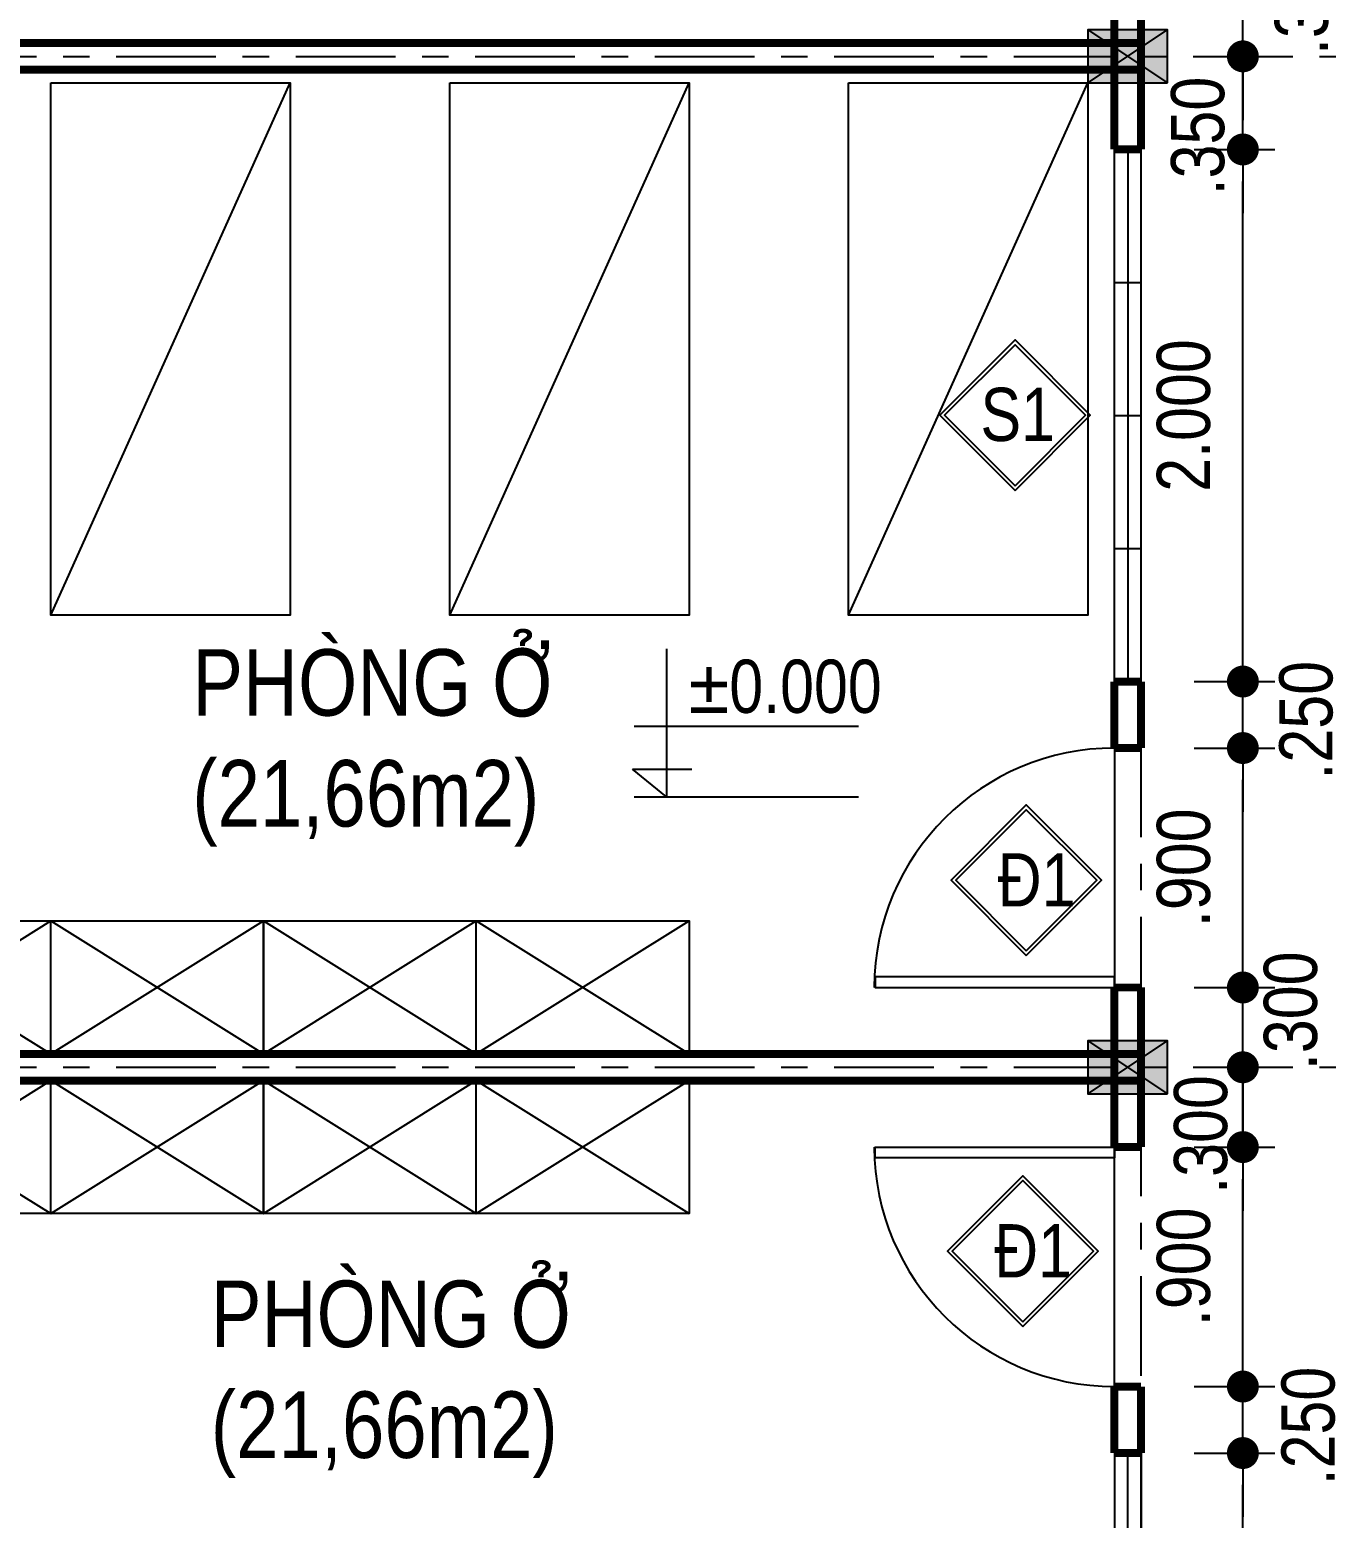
# Model space of a CAD drawing. Header units: millimetres. Extents: x 100 to 288, y -65 to 177.
# Drawn here: x 129.44 to 134.31, y 135.52 to 141.12 of the extents above; entities that cross this region are included whole.
import ezdxf

# ---------------------------------------------------------------- set-up
doc = ezdxf.new("R2010")
doc.units = ezdxf.units.MM
doc.header["$LTSCALE"] = 0.3
doc.header["$MEASUREMENT"] = 0
doc.header["$PDMODE"] = 2
doc.linetypes.add('CENTER', pattern=[2, 1.25, -0.25, 0.25, -0.25])
doc.layers.get('0').update_dxf_attribs({"linetype": 'CONTINUOUS', "lineweight": 13})
doc.layers.get('DEFPOINTS').update_dxf_attribs({"linetype": 'CONTINUOUS', "lineweight": 13})
for name, color, linetype in [('HACTH', 8, 'CONTINUOUS'), ('HATCH', 8, 'CONTINUOUS'), ('LAYER 1', 1, 'CONTINUOUS'), ('LAYER1', 1, 'CONTINUOUS'), ('LAYER5', 5, 'CONTINUOUS'), ('LAYER7', 7, 'CONTINUOUS'), ('THIETBI', 25, 'CONTINUOUS'), ('TUONG', 7, 'CONTINUOUS')]:
    doc.layers.add(name, color=color, linetype=linetype)
doc.styles.add('HELVE-KT', font='VHELVCN.TTF')
doc.dimstyles.new('1-100', dxfattribs={"dimtxt": 0.2, "dimasz": 0.12, "dimexe": 0.12, "dimexo": 0.2, "dimgap": 0.12, "dimtad": 1, "dimdec": 3, "dimzin": 4, "dimdsep": 46, "dimtxsty": 'HELVE-KT', "dimblk1": 'DOT', "dimblk2": 'DOT', "dimsah": 1, "dimcen": -0.18, "dimadec": 3, "dimazin": 0, "dimtfac": 1, "dimtdec": 3, "dimtmove": 2, "dimatfit": 3, "dimldrblk": 'DOT', "dimfxl": 0, "dimtolj": 1, "dimtzin": 4, "dimarcsym": 0})

# ---------------------------------------------------------------- blocks, each defined once
blk = doc.blocks.new('_DOT')
at = {"color": 0, "linetype": 'ByBlock'}
blk.add_line((-0.5, 0), (-1, 0), dxfattribs=at)
at = {"color": 0, "linetype": 'ByBlock', "const_width": 0.5}
blk.add_lwpolyline([(-0.25, 0, 1), (0.25, 0, 1)], format="xyb", close=True, dxfattribs=at)
blk = doc.blocks.new('*D282')
at = {"layer": 'DEFPOINTS', "color": 0, "lineweight": -2, "ltscale": 5}
for p in [(133.6161, 135.7678), (133.999, 135.7678), (133.6161, 133.7678)]:
    blk.add_point(p, dxfattribs=at)
at = {"layer": 'LAYER 1', "color": 0, "lineweight": -2, "ltscale": 5}
for p, q in [((133.8161, 135.7678), (134.119, 135.7678)), ((133.999, 133.8878), (133.999, 135.6478)), ((133.8161, 133.7678), (134.119, 133.7678))]:
    blk.add_line(p, q, dxfattribs=at)
at = {"layer": 'LAYER 1', "color": 0, "lineweight": -2, "ltscale": 5, "xscale": 0.12, "yscale": 0.12, "zscale": 0.12}
for p, rotation in [((133.999, 135.7678), 90), ((133.999, 133.7678), 270)]:
    blk.add_blockref('_DOT', p, dxfattribs=dict(at, rotation=rotation))
at = {"layer": 'LAYER 1', "color": 0, "ltscale": 5, "insert": (133.7769, 134.7678), "char_height": 0.2, "attachment_point": 5, "rotation": 90, "style": 'HELVE-KT'}
blk.add_mtext('\\A1;2.000', dxfattribs=at)
blk = doc.blocks.new('*D283')
at = {"layer": 'DEFPOINTS', "color": 0, "lineweight": -2, "ltscale": 5}
for p in [(133.6161, 136.0178), (133.999, 136.0178), (133.6161, 135.7678)]:
    blk.add_point(p, dxfattribs=at)
at = {"layer": 'LAYER 1', "color": 0, "lineweight": -2, "ltscale": 5}
for p, q in [((133.999, 136.1378), (133.999, 136.2578)), ((133.8161, 136.0178), (134.119, 136.0178)), ((133.999, 135.7678), (133.999, 136.0178)), ((133.8161, 135.7678), (134.119, 135.7678)), ((133.999, 135.6478), (133.999, 135.5278))]:
    blk.add_line(p, q, dxfattribs=at)
at = {"layer": 'LAYER 1', "color": 0, "lineweight": -2, "ltscale": 5, "xscale": 0.12, "yscale": 0.12, "zscale": 0.12}
for p, rotation in [((133.999, 136.0178), 270), ((133.999, 135.7678), 90)]:
    blk.add_blockref('_DOT', p, dxfattribs=dict(at, rotation=rotation))
at = {"layer": 'LAYER 1', "color": 0, "ltscale": 5, "insert": (134.2455, 135.8692), "char_height": 0.2, "attachment_point": 5, "rotation": 90, "style": 'HELVE-KT'}
blk.add_mtext('\\A1;.250', dxfattribs=at)
blk = doc.blocks.new('*D284')
at = {"layer": 'DEFPOINTS', "color": 0, "lineweight": -2, "ltscale": 5}
for p in [(133.6161, 136.9178), (133.999, 136.9178), (133.6161, 136.0178)]:
    blk.add_point(p, dxfattribs=at)
at = {"layer": 'LAYER 1', "color": 0, "lineweight": -2, "ltscale": 5}
for p, q in [((133.8161, 136.9178), (134.119, 136.9178)), ((133.999, 136.1378), (133.999, 136.7978)), ((133.8161, 136.0178), (134.119, 136.0178))]:
    blk.add_line(p, q, dxfattribs=at)
at = {"layer": 'LAYER 1', "color": 0, "lineweight": -2, "ltscale": 5, "xscale": 0.12, "yscale": 0.12, "zscale": 0.12}
for p, rotation in [((133.999, 136.9178), 90), ((133.999, 136.0178), 270)]:
    blk.add_blockref('_DOT', p, dxfattribs=dict(at, rotation=rotation))
at = {"layer": 'LAYER 1', "color": 0, "ltscale": 5, "insert": (133.7769, 136.4678), "char_height": 0.2, "attachment_point": 5, "rotation": 90, "style": 'HELVE-KT'}
blk.add_mtext('\\A1;.900', dxfattribs=at)
blk = doc.blocks.new('*D285')
at = {"layer": 'DEFPOINTS', "color": 0, "lineweight": -2, "ltscale": 5}
for p in [(133.6161, 137.2178), (133.999, 137.2178), (133.6161, 136.9178)]:
    blk.add_point(p, dxfattribs=at)
at = {"layer": 'LAYER 1', "color": 0, "lineweight": -2, "ltscale": 5}
for p, q in [((133.999, 137.3378), (133.999, 137.4578)), ((133.8161, 137.2178), (134.119, 137.2178)), ((133.999, 136.9178), (133.999, 137.2178)), ((133.8161, 136.9178), (134.119, 136.9178)), ((133.999, 136.7978), (133.999, 136.6778))]:
    blk.add_line(p, q, dxfattribs=at)
at = {"layer": 'LAYER 1', "color": 0, "lineweight": -2, "ltscale": 5, "xscale": 0.12, "yscale": 0.12, "zscale": 0.12}
for p, rotation in [((133.999, 137.2178), 270), ((133.999, 136.9178), 90)]:
    blk.add_blockref('_DOT', p, dxfattribs=dict(at, rotation=rotation))
at = {"layer": 'LAYER 1', "color": 0, "ltscale": 5, "insert": (133.8412, 136.9652), "char_height": 0.2, "attachment_point": 5, "rotation": 90, "style": 'HELVE-KT'}
blk.add_mtext('\\A1;.300', dxfattribs=at)
blk = doc.blocks.new('*D286')
at = {"layer": 'DEFPOINTS', "color": 0, "lineweight": -2, "ltscale": 5}
for p in [(133.6161, 137.5178), (133.999, 137.5178), (133.6161, 137.2178)]:
    blk.add_point(p, dxfattribs=at)
at = {"layer": 'LAYER 1', "color": 0, "lineweight": -2, "ltscale": 5}
for p, q in [((133.999, 137.6378), (133.999, 137.7578)), ((133.8161, 137.5178), (134.119, 137.5178)), ((133.999, 137.2178), (133.999, 137.5178)), ((133.8161, 137.2178), (134.119, 137.2178)), ((133.999, 137.0978), (133.999, 136.9778))]:
    blk.add_line(p, q, dxfattribs=at)
at = {"layer": 'LAYER 1', "color": 0, "lineweight": -2, "ltscale": 5, "xscale": 0.12, "yscale": 0.12, "zscale": 0.12}
for p, rotation in [((133.999, 137.5178), 270), ((133.999, 137.2178), 90)]:
    blk.add_blockref('_DOT', p, dxfattribs=dict(at, rotation=rotation))
at = {"layer": 'LAYER 1', "color": 0, "ltscale": 5, "insert": (134.1792, 137.4301), "char_height": 0.2, "attachment_point": 5, "rotation": 90, "style": 'HELVE-KT'}
blk.add_mtext('\\A1;.300', dxfattribs=at)
blk = doc.blocks.new('*D287')
at = {"layer": 'DEFPOINTS', "color": 0, "lineweight": -2, "ltscale": 5}
for p in [(133.6161, 138.4178), (133.999, 138.4178), (133.6161, 137.5178)]:
    blk.add_point(p, dxfattribs=at)
at = {"layer": 'LAYER 1', "color": 0, "lineweight": -2, "ltscale": 5}
for p, q in [((133.8161, 138.4178), (134.119, 138.4178)), ((133.999, 137.6378), (133.999, 138.2978)), ((133.8161, 137.5178), (134.119, 137.5178))]:
    blk.add_line(p, q, dxfattribs=at)
at = {"layer": 'LAYER 1', "color": 0, "lineweight": -2, "ltscale": 5, "xscale": 0.12, "yscale": 0.12, "zscale": 0.12}
for p, rotation in [((133.999, 138.4178), 90), ((133.999, 137.5178), 270)]:
    blk.add_blockref('_DOT', p, dxfattribs=dict(at, rotation=rotation))
at = {"layer": 'LAYER 1', "color": 0, "ltscale": 5, "insert": (133.7769, 137.9678), "char_height": 0.2, "attachment_point": 5, "rotation": 90, "style": 'HELVE-KT'}
blk.add_mtext('\\A1;.900', dxfattribs=at)
blk = doc.blocks.new('*D288')
at = {"layer": 'DEFPOINTS', "color": 0, "lineweight": -2, "ltscale": 5}
for p in [(133.6161, 138.6678), (133.999, 138.6678), (133.6161, 138.4178)]:
    blk.add_point(p, dxfattribs=at)
at = {"layer": 'LAYER 1', "color": 0, "lineweight": -2, "ltscale": 5}
for p, q in [((133.999, 138.7878), (133.999, 138.9078)), ((133.8161, 138.6678), (134.119, 138.6678)), ((133.999, 138.4178), (133.999, 138.6678)), ((133.8161, 138.4178), (134.119, 138.4178)), ((133.999, 138.2978), (133.999, 138.1778))]:
    blk.add_line(p, q, dxfattribs=at)
at = {"layer": 'LAYER 1', "color": 0, "lineweight": -2, "ltscale": 5, "xscale": 0.12, "yscale": 0.12, "zscale": 0.12}
for p, rotation in [((133.999, 138.6678), 270), ((133.999, 138.4178), 90)]:
    blk.add_blockref('_DOT', p, dxfattribs=dict(at, rotation=rotation))
at = {"layer": 'LAYER 1', "color": 0, "ltscale": 5, "insert": (134.2373, 138.5222), "char_height": 0.2, "attachment_point": 5, "rotation": 90, "style": 'HELVE-KT'}
blk.add_mtext('\\A1;.250', dxfattribs=at)
blk = doc.blocks.new('*D289')
at = {"layer": 'DEFPOINTS', "color": 0, "lineweight": -2, "ltscale": 5}
for p in [(133.6161, 140.6678), (133.999, 140.6678), (133.6161, 138.6678)]:
    blk.add_point(p, dxfattribs=at)
at = {"layer": 'LAYER 1', "color": 0, "lineweight": -2, "ltscale": 5}
for p, q in [((133.8161, 140.6678), (134.119, 140.6678)), ((133.999, 138.7878), (133.999, 140.5478)), ((133.8161, 138.6678), (134.119, 138.6678))]:
    blk.add_line(p, q, dxfattribs=at)
at = {"layer": 'LAYER 1', "color": 0, "lineweight": -2, "ltscale": 5, "xscale": 0.12, "yscale": 0.12, "zscale": 0.12}
for p, rotation in [((133.999, 140.6678), 90), ((133.999, 138.6678), 270)]:
    blk.add_blockref('_DOT', p, dxfattribs=dict(at, rotation=rotation))
at = {"layer": 'LAYER 1', "color": 0, "ltscale": 5, "insert": (133.7769, 139.6678), "char_height": 0.2, "attachment_point": 5, "rotation": 90, "style": 'HELVE-KT'}
blk.add_mtext('\\A1;2.000', dxfattribs=at)
blk = doc.blocks.new('*D290')
at = {"layer": 'DEFPOINTS', "color": 0, "lineweight": -2, "ltscale": 5}
for p in [(133.6161, 141.0178), (133.999, 141.0178), (133.6161, 140.6678)]:
    blk.add_point(p, dxfattribs=at)
at = {"layer": 'LAYER 1', "color": 0, "lineweight": -2, "ltscale": 5}
for p, q in [((133.999, 141.1378), (133.999, 141.2578)), ((133.8161, 141.0178), (134.119, 141.0178)), ((133.999, 140.6678), (133.999, 141.0178)), ((133.8161, 140.6678), (134.119, 140.6678)), ((133.999, 140.5478), (133.999, 140.4278))]:
    blk.add_line(p, q, dxfattribs=at)
at = {"layer": 'LAYER 1', "color": 0, "lineweight": -2, "ltscale": 5, "xscale": 0.12, "yscale": 0.12, "zscale": 0.12}
for p, rotation in [((133.999, 141.0178), 270), ((133.999, 140.6678), 90)]:
    blk.add_blockref('_DOT', p, dxfattribs=dict(at, rotation=rotation))
at = {"layer": 'LAYER 1', "color": 0, "ltscale": 5, "insert": (133.8302, 140.7183), "char_height": 0.2, "attachment_point": 5, "rotation": 90, "style": 'HELVE-KT'}
blk.add_mtext('\\A1;.350', dxfattribs=at)
blk = doc.blocks.new('*D291')
at = {"layer": 'DEFPOINTS', "color": 0, "lineweight": -2, "ltscale": 5}
for p in [(133.6161, 141.3678), (133.999, 141.3678), (133.6161, 141.0178)]:
    blk.add_point(p, dxfattribs=at)
at = {"layer": 'LAYER 1', "color": 0, "lineweight": -2, "ltscale": 5}
for p, q in [((133.999, 141.4878), (133.999, 141.6078)), ((133.8161, 141.3678), (134.119, 141.3678)), ((133.999, 141.0178), (133.999, 141.3678)), ((133.8161, 141.0178), (134.119, 141.0178)), ((133.999, 140.8978), (133.999, 140.7778))]:
    blk.add_line(p, q, dxfattribs=at)
at = {"layer": 'LAYER 1', "color": 0, "lineweight": -2, "ltscale": 5, "xscale": 0.12, "yscale": 0.12, "zscale": 0.12}
for p, rotation in [((133.999, 141.3678), 270), ((133.999, 141.0178), 90)]:
    blk.add_blockref('_DOT', p, dxfattribs=dict(at, rotation=rotation))
at = {"layer": 'LAYER 1', "color": 0, "ltscale": 5, "insert": (134.2202, 141.2457), "char_height": 0.2, "attachment_point": 5, "rotation": 90, "style": 'HELVE-KT'}
blk.add_mtext('\\A1;.350', dxfattribs=at)

msp = doc.modelspace()

# ---------------------------------------------------------------- hatches: boundary and pattern name
at = {"layer": 'LAYER7', "ltscale": 5}
h = msp.add_hatch(color=256, dxfattribs=at)
h.paths.add_polyline_path([(133.41611, 141.11777), (133.41611, 140.91777), (133.56611, 141.01777)])
h.paths.add_polyline_path([(133.56611, 141.01777), (133.71611, 141.11777), (133.41611, 141.11777)])
h.paths.add_polyline_path([(133.41611, 140.91777), (133.71611, 140.91777), (133.56611, 141.01777)])
h.paths.add_polyline_path([(133.56611, 141.01777), (133.71611, 140.91777), (133.71611, 141.11777)])
h = msp.add_hatch(color=256, dxfattribs=at)
h.paths.add_polyline_path([(133.41611, 137.31777), (133.41611, 137.11777), (133.56611, 137.21777)])
h.paths.add_polyline_path([(133.56611, 137.21777), (133.71611, 137.31777), (133.41611, 137.31777)])
h.paths.add_polyline_path([(133.41611, 137.11777), (133.71611, 137.11777), (133.56611, 137.21777)])
h.paths.add_polyline_path([(133.56611, 137.21777), (133.71611, 137.11777), (133.71611, 137.31777)])

# ---------------------------------------------------------------- linework, layer by layer
at = {"layer": 'HACTH', "lineweight": -2, "ltscale": 0.08}
for points in [[(133.14239, 139.40365), (133.40755, 139.6688), (133.14239, 139.93396), (132.87724, 139.6688)], [(133.18461, 137.65584), (133.44977, 137.92099), (133.18461, 138.18615), (132.91946, 137.92099)], [(133.17153, 136.26149), (133.43668, 136.52664), (133.17153, 136.7918), (132.90637, 136.52664)]]:
    msp.add_lwpolyline(points, close=True, dxfattribs=at)
at = {"layer": 'HATCH', "linetype": 'CENTER'}
for points in [[(133.61611, 120.53316), (133.61611, 145.40621)], [(123.68717, 141.01777), (136.29486, 141.01777)], [(123.68717, 137.21777), (136.29486, 137.21777)]]:
    msp.add_lwpolyline(points, dxfattribs=at)
at = {"layer": 'LAYER 1', "lineweight": -2, "ltscale": 0.08}
for points in [[(133.14239, 139.38596), (133.42524, 139.6688), (133.14239, 139.95164), (132.85955, 139.6688)], [(133.18461, 137.63815), (133.46746, 137.92099), (133.18461, 138.20383), (132.90177, 137.92099)], [(133.17153, 136.2438), (133.45437, 136.52664), (133.17153, 136.80949), (132.88869, 136.52664)]]:
    msp.add_lwpolyline(points, close=True, dxfattribs=at)
at = {"layer": 'LAYER1', "linetype": 'Continuous', "ltscale": 0.05}
for points in [[(131.83103, 138.79056), (131.83103, 138.23495)], [(131.71, 138.50062), (132.55367, 138.50062)], [(131.70312, 138.33853), (131.92616, 138.33853)], [(131.83103, 138.23495), (131.70312, 138.33853)], [(131.71, 138.23495), (132.55367, 138.23495)]]:
    msp.add_lwpolyline(points, dxfattribs=at)
at = {"layer": 'LAYER5', "color": 163, "linetype": 'Continuous'}
for p, q in [((133.51611, 138.66777), (133.51611, 140.66777)), ((133.56611, 140.66777), (133.56611, 138.66777)), ((133.61611, 138.66777), (133.61611, 140.66777)), ((133.51611, 140.16777), (133.61611, 140.16777)), ((133.51611, 139.66777), (133.61611, 139.66777)), ((133.51611, 139.16777), (133.61611, 139.16777)), ((133.51611, 138.41777), (133.51611, 137.51777)), ((133.51611, 136.01777), (133.51611, 136.91777)), ((133.51611, 135.76777), (133.51611, 133.76777)), ((133.56611, 133.76777), (133.56611, 135.76777)), ((133.61611, 135.76777), (133.61611, 133.76777))]:
    msp.add_line(p, q, dxfattribs=at)
for points in [[(133.51611, 137.51777), (133.51611, 137.55777), (132.61611, 137.55777), (132.61611, 137.51777)], [(133.51611, 136.91777), (133.51611, 136.87777), (132.61611, 136.87777), (132.61611, 136.91777)]]:
    msp.add_lwpolyline(points, close=True, dxfattribs=at)
for centre, start, end in [((133.51611, 137.51378), 90, 179.74741), ((133.51611, 136.92175), 180.25259, 270)]:
    msp.add_arc(centre, 0.90392, start, end, dxfattribs=at)
at = {"layer": 'LAYER7', "ltscale": 5}
for p, q in [((133.41611, 140.91777), (133.71611, 141.11777)), ((133.41611, 141.11777), (133.71611, 140.91777)), ((133.41611, 137.11777), (133.71611, 137.31777)), ((133.41611, 137.31777), (133.71611, 137.11777))]:
    msp.add_line(p, q, dxfattribs=at)
at = {"layer": 'LAYER7', "ltscale": 5, "const_width": 0.03}
for points in [[(133.51611, 141.01777), (133.51611, 141.36777)], [(133.61611, 141.01777), (133.61611, 141.36777)], [(126.91611, 141.06777), (133.61611, 141.06777)], [(133.51611, 141.01777), (133.51611, 140.66777)], [(133.61611, 141.01777), (133.61611, 140.66777)], [(126.91611, 140.96777), (133.61611, 140.96777)], [(133.51611, 138.66777), (133.51611, 138.41777)], [(133.61611, 138.66777), (133.61611, 138.41777)], [(133.51611, 138.41777), (133.61611, 138.41777)], [(133.51611, 137.51777), (133.51611, 137.21777)], [(133.51611, 137.51777), (133.61611, 137.51777)], [(133.61611, 137.51777), (133.61611, 137.21777)], [(126.41611, 137.26777), (133.61611, 137.26777)], [(133.51611, 136.91777), (133.51611, 137.21777)], [(133.61611, 136.91777), (133.61611, 137.21777)], [(126.41611, 137.16777), (133.61611, 137.16777)], [(133.51611, 136.91777), (133.61611, 136.91777)], [(133.51611, 135.76777), (133.51611, 136.01777)], [(133.51611, 136.01777), (133.61611, 136.01777)], [(133.61611, 135.76777), (133.61611, 136.01777)]]:
    msp.add_lwpolyline(points, dxfattribs=at)
at = {"layer": 'LAYER7', "ltscale": 5}
for points in [[(133.71611, 140.91777), (133.71611, 141.11777), (133.41611, 141.11777), (133.41611, 140.91777)], [(133.71611, 137.11777), (133.71611, 137.31777), (133.41611, 137.31777), (133.41611, 137.11777)]]:
    msp.add_lwpolyline(points, close=True, dxfattribs=at)
at = {"layer": 'THIETBI', "ltscale": 5}
for p, q in [((129.51611, 138.91777), (130.41611, 140.91777)), ((131.01611, 138.91777), (131.91611, 140.91777)), ((132.51611, 138.91777), (133.41611, 140.91777)), ((128.71611, 137.26777), (129.51611, 137.76777)), ((128.71611, 137.76777), (129.51611, 137.26777)), ((129.51611, 137.26777), (130.31611, 137.76777)), ((129.51611, 137.76777), (130.31611, 137.26777)), ((130.31611, 137.26777), (131.11611, 137.76777)), ((130.31611, 137.76777), (131.11611, 137.26777)), ((131.11611, 137.26777), (131.91611, 137.76777)), ((131.11611, 137.76777), (131.91611, 137.26777)), ((128.71611, 136.66777), (129.51611, 137.16777)), ((128.71611, 137.16777), (129.51611, 136.66777)), ((129.51611, 136.66777), (130.31611, 137.16777)), ((129.51611, 137.16777), (130.31611, 136.66777)), ((130.31611, 136.66777), (131.11611, 137.16777)), ((130.31611, 137.16777), (131.11611, 136.66777)), ((131.11611, 136.66777), (131.91611, 137.16777)), ((131.11611, 137.16777), (131.91611, 136.66777))]:
    msp.add_line(p, q, dxfattribs=at)
for points in [[(129.51611, 140.91777), (130.41611, 140.91777), (130.41611, 138.91777), (129.51611, 138.91777)], [(131.01611, 140.91777), (131.91611, 140.91777), (131.91611, 138.91777), (131.01611, 138.91777)], [(132.51611, 140.91777), (133.41611, 140.91777), (133.41611, 138.91777), (132.51611, 138.91777)], [(130.31611, 137.26777), (130.31611, 137.76777), (131.91611, 137.76777), (131.91611, 137.26777)], [(130.31611, 136.66777), (130.31611, 137.16777), (131.91611, 137.16777), (131.91611, 136.66777)]]:
    msp.add_lwpolyline(points, close=True, dxfattribs=at)
for points in [[(128.71611, 137.68552), (128.71611, 137.76777), (130.31611, 137.76777), (130.31611, 137.26777), (128.71611, 137.26777), (128.71611, 137.34976)], [(129.51611, 137.26777), (129.51611, 137.76777)], [(131.11611, 137.26777), (131.11611, 137.76777)], [(128.71611, 137.10433), (128.71611, 137.16777), (130.31611, 137.16777), (130.31611, 136.66777), (128.71611, 136.66777), (128.71611, 136.72521)], [(129.51611, 136.66777), (129.51611, 137.16777)], [(131.11611, 136.66777), (131.11611, 137.16777)]]:
    msp.add_lwpolyline(points, dxfattribs=at)
at = {"layer": 'TUONG', "linetype": 'ByBlock', "ltscale": 5, "const_width": 0.03}
for points in [[(133.61611, 140.66777), (133.51611, 140.66777)], [(133.61611, 138.66777), (133.51611, 138.66777)], [(133.61611, 135.76777), (133.51611, 135.76777)]]:
    msp.add_lwpolyline(points, dxfattribs=at)

# ---------------------------------------------------------------- texts
at = {"layer": 'LAYER1', "linetype": 'Continuous', "ltscale": 0.05, "attachment_point": 1, "style": 'HELVE-KT'}
for s, insert, char_height, width in [('S1', (133.01224, 139.77202), 0.2, 17.4622), ('PHOØNG ÔÛ \\P(21,66m2)', (130.04813, 138.78948), 0.25, 17.4622), ('±0.000', (131.91425, 138.75006), 0.2, 15.1845217), ('Ñ1', (133.07679, 138.02249), 0.2, 17.4622), ('Ñ1', (133.06371, 136.62814), 0.2, 17.4622), ('PHOØNG ÔÛ \\P(21,66m2)', (130.11766, 136.41615), 0.25, 17.4622)]:
    msp.add_mtext(s, dxfattribs=dict(at, insert=insert, char_height=char_height, width=width))

# ---------------------------------------------------------------- dimensions: what is measured, and where the dimension line sits
at = {"layer": 'LAYER 1', "ltscale": 5}
for base, p1, p2, picture, middle in [((133.99905, 141.36777), (133.61611, 141.01777), (133.61611, 141.36777), '*D291', (134.22023, 141.24574)), ((133.99905, 141.01777), (133.61611, 140.66777), (133.61611, 141.01777), '*D290', (133.8302, 140.71827)), ((133.99905, 138.66777), (133.61611, 138.41777), (133.61611, 138.66777), '*D288', (134.23733, 138.52222)), ((133.99905, 137.51777), (133.61611, 137.21777), (133.61611, 137.51777), '*D286', (134.17917, 137.43013)), ((133.99905, 137.21777), (133.61611, 136.91777), (133.61611, 137.21777), '*D285', (133.84121, 136.96525)), ((133.99905, 136.01777), (133.61611, 135.76777), (133.61611, 136.01777), '*D283', (134.24548, 135.86917))]:
    dim = msp.add_linear_dim(base=base, p1=p1, p2=p2, angle=90, dimstyle='1-100', dxfattribs=at)
    dim.commit()
    dim.dimension.update_dxf_attribs({"geometry": picture, "text_midpoint": middle, "dimtype": 160})
for base, p1, p2, picture, middle in [((133.99905, 140.66777), (133.61611, 138.66777), (133.61611, 140.66777), '*D289', (133.77692, 139.66777)), ((133.99905, 138.41777), (133.61611, 137.51777), (133.61611, 138.41777), '*D287', (133.77692, 137.96777)), ((133.99905, 136.91777), (133.61611, 136.01777), (133.61611, 136.91777), '*D284', (133.77692, 136.46777)), ((133.99905, 135.76777), (133.61611, 133.76777), (133.61611, 135.76777), '*D282', (133.77692, 134.76777))]:
    dim = msp.add_linear_dim(base=base, p1=p1, p2=p2, angle=90, dimstyle='1-100', dxfattribs=at)
    dim.commit()
    dim.dimension.update_dxf_attribs({"geometry": picture, "text_midpoint": middle})

doc.saveas('drawing.dxf')
